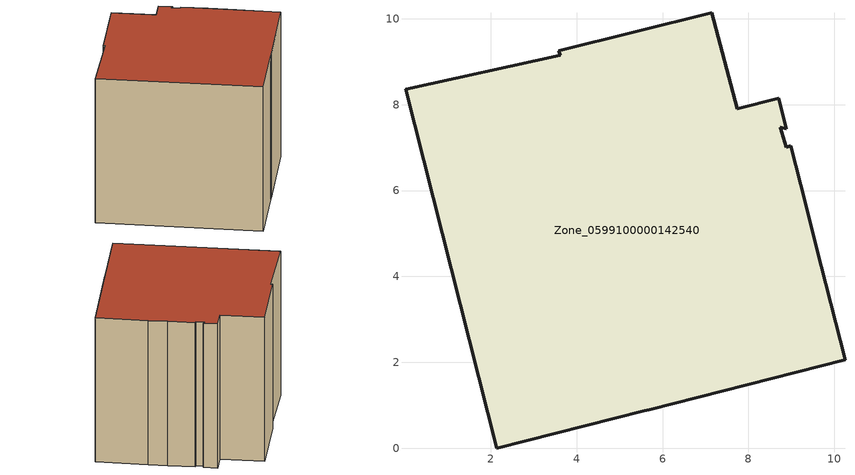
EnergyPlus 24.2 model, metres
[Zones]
Zone_0599100000142540
 floor ground (C_G): 5.69,0.9 5.58,0.87 2.14,0 0.02,8.36 3.61,9.15 3.59,9.25 7.15,10.14 7.74,7.9 8.7,8.15 8.88,7.43 8.74,7.47 8.88,7.01 8.98,7.04 9.33,5.68 9.58,4.7 10.25,2.06 z0
 wall outside (C_F): 7.74,7.9 7.15,10.14 3.59,9.25 3.61,9.15 0.02,8.36 2.14,0 5.58,0.87 5.69,0.9 10.25,2.06 9.58,4.7 9.33,5.68 8.98,7.04 8.88,7.01 8.74,7.47 8.88,7.43 8.7,8.15 7.74,7.9 z0:8.26
 roof outside (C_R): 9.58,4.7 9.33,5.68 8.98,7.04 8.88,7.01 8.74,7.47 8.88,7.43 8.7,8.15 7.74,7.9 7.15,10.14 3.59,9.25 3.61,9.15 0.02,8.36 2.14,0 5.58,0.87 5.69,0.9 10.25,2.06 z8.26
[BUILDING]
Pand.0599100000142540: North Axis=0; Terrain=City; Loads Convergence Tolerance Value=0.04; Temperature Convergence Tolerance Value=0.4; Solar Distribution=FullExterior; Maximum Number of Warmup Days=25; Minimum Number of Warmup Days=1
[Site:Location]
Rotterdam.The.Hague.AP_ZH_NLD Design_Conditions: Latitude=51.96; Longitude=4.45; Time Zone=1; Elevation=-4.5
[SITE:GROUNDTEMPERATURE:BUILDINGSURFACE]
18, 18, 18, 18, 18, 18, 18, 18, 18, 18, 18, 18
[MATERIAL] Thermal Absorptance=0.9; Solar Absorptance=0.7; Visible Absorptance=0.7
Name | Roughness | Thickness | Conductivity | Density | Specific Heat
G.D.1965 | MediumSmooth | 0.15 | 1 | 540 | 1210
F.D.1965 | Rough | 0.3 | 0.857143 | 1920 | 840
R.D.1965 | MediumRough | 0.2 | 0.08 | 1500 | 1000
[CONSTRUCTION]
C_G: G.D.1965
C_F: F.D.1965
C_R: R.D.1965
[ZONE]
Zone_0599100000142540: Type=1; Multiplier=1; Ceiling Height=Autocalculate; Volume=Autocalculate; Floor Area=autocalculate; Part of Total Floor Area=Yes
[ZONEINFILTRATION:DESIGNFLOWRATE]
Infil_Zone_0599100000142540: Zone or ZoneList or Space or SpaceList=Zone_0599100000142540; Schedule=AlwaysOn; Design Flow Rate Calculation Method=Flow/Area; Flow Rate per Floor Area=0.0042; Constant Term Coefficient=1; Temperature Term Coefficient=0; Velocity Term Coefficient=0; Velocity Squared Term Coefficient=0
[HVACTEMPLATE:ZONE:IDEALLOADSAIRSYSTEM]
Zone_0599100000142540: Maximum Heating Supply Air Temperature=50; Minimum Cooling Supply Air Temperature=13; Maximum Heating Supply Air Humidity Ratio=0.0156; Minimum Cooling Supply Air Humidity Ratio=0.0077; Heating Limit=NoLimit; Cooling Limit=NoLimit; Dehumidification Control Type=ConstantSensibleHeatRatio; Cooling Sensible Heat Ratio=0.7; Dehumidification Setpoint=60; Humidification Control Type=None; Humidification Setpoint=30; Outdoor Air Method=None; Outdoor Air Flow Rate per Person=0.00944; Outdoor Air Flow Rate per Zone Floor Area=0; Outdoor Air Flow Rate per Zone=0; Demand Controlled Ventilation Type=None; Outdoor Air Economizer Type=NoEconomizer; Heat Recovery Type=None; Sensible Heat Recovery Effectiveness=0.7; Latent Heat Recovery Effectiveness=0.65
[ZONECONTROL:THERMOSTAT]
ThermostatControl_Zone_0599100000142540: Zone or ZoneList=Zone_0599100000142540; Control Type Schedule=DualSetpointControlType; Control 1=Thermostat_Zone_0599100000142540; Temperature Difference Between Cutout And Setpoint=0
[THERMOSTATSETPOINT:DUALSETPOINT]
Thermostat_Zone_0599100000142540: Heating Setpoint Temperature Schedule=HeatingSetpoint_Zone_0599100000142540; Cooling Setpoint Temperature Schedule=CoolingSetpoint_Zone_0599100000142540
[SCHEDULE:COMPACT]
HeatingSetpoint_Zone_0599100000142540: Through: 12/31, For: AllDays, Until: 24:00, 21
CoolingSetpoint_Zone_0599100000142540: Through: 12/31, For: AllDays, Until: 24:00, 24
DualSetpointControlType: Through: 12/31, For: AllDays, Until: 24:00, 4
AlwaysOn: Through: 12/31, For: AllDays, Until: 24:00, 1
